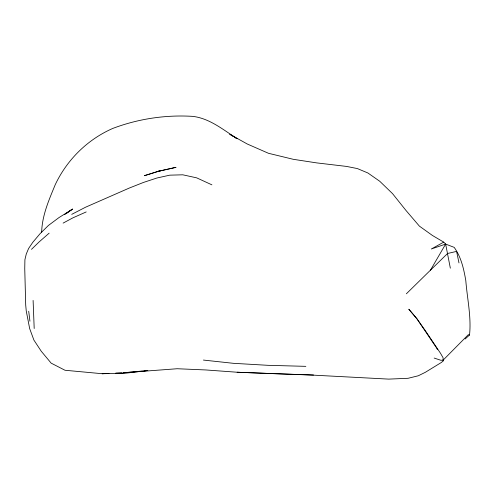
<?xml version="1.0" encoding="UTF-8"?>
<svg xmlns="http://www.w3.org/2000/svg" width="495" height="495" viewBox="0 0 495 495"><rect width="100%" height="100%" fill="white"/><g stroke="black" fill="none" stroke-linecap="round" stroke-linejoin="round"><path stroke-width="0.74" d="M41.66 232.118C42.1 215.424 48.974 199.893 55.23 184.703C66.998 159.743 87.448 139.534 112.755 128.434C138.223 118.788 165.788 114.661 192.97 116.387C209.905 118.503 223.313 129.888 237.254 138.736M465.121 338.995L469.532 335.01C471.444 316.973 467.224 298.634 465.807 280.646C463.803 269.033 461.21 257.109 454.181 247.364L445.642 244.085L443.712 242.129L432.457 235.484L419.376 226.11L405.931 210.394L392.572 193.669L379.752 181.269L367.884 172.978L357.371 168.572L346.537 166.419L316.682 162.892L293.288 159.31L268.488 153.295L247.234 143.989L229.742 134.238L233.009 136.298M142.381 370.996L123.224 372.772L177.173 368.738L205.784 369.951L237.136 372.234L312.667 375.111L388.73 379.114L408.115 378.291L418.294 375.773L425.36 372.289L441.571 362.346L443.204 360.867L443.378 360.106L442.969 357.545L440.476 353.232L425.341 330.66L416.889 318.731L408.882 309.27L416.889 318.731L436.07 347.218M406.364 293.795L430.452 270.171L445.642 244.085L450.339 268.172M443.514 359.766L468.326 334.676L469.532 335.01M31.482 249.356L39 242.036L49.147 233.164M430.452 270.171L447.554 253.502L456.588 251.386L458.989 262.919M66.107 213.58L72.61 209.008L64.727 214.539M71.775 209.608L58.998 217.571L48.43 225.448L40.076 233.677L32.825 242.259L28.617 248.459L26.272 254.015L24.911 259.677L24.75 268.68L25.703 305.019L26.247 310.94L29.669 328.612L33.914 340.102L41.264 351.258L51.146 363.138L65.006 370.26L102.168 373.713L124.548 373.329L147.795 370.551M443.712 242.129L431.343 248.991L445.642 244.085M63.113 223.109L72.975 217.812L86.198 211.94M71.732 214.36L85.462 207.263L129.337 188.032L143.395 182.469L156.909 178.014L169.785 175.162L182.797 174.809L196.694 177.853L211.903 184.845M143.915 370.854L147.745 370.495M108.974 373.465L102.168 373.713L108.034 373.465M115.781 373.218L122.587 372.97M115.669 373.199L121.776 372.989M305.854 366.35L267.956 365.316L233.343 363.311L203.426 360.069M273.228 373.657L313.514 375M237.136 372.234L273.574 373.651M434.164 358.058L440.748 360.242L442.159 360.242L443.118 359.593L443.378 360.106M234.314 137.115L236.276 138.352M436.435 347.837L437.543 349.699M442.982 360.298L443.204 360.867M28.704 311.25L29.935 321.187M34.192 328.507L33.103 300.409M157.806 171.425L144.354 175.694L160.318 170.763L157.806 171.425L175.911 167.353L157.806 171.425"/></g></svg>
